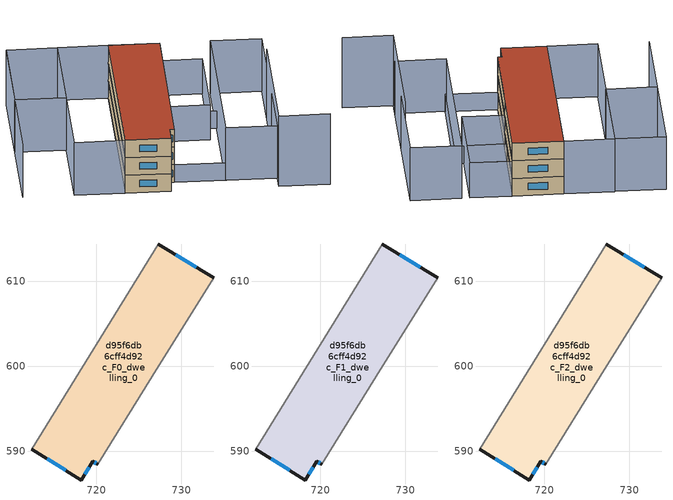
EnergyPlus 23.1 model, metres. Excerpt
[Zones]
d95f6db6cff4d92c_F0_dwelling_0
 floor ground (EU_floor_Construction): 733.78,610.35 720.17,588.44 719.57,588.81 718.19,586.61 712.42,590.22 727.29,614.35 z0
 wall outside (EU_wall_Construction): 712.42,590.22 718.19,586.61 719.57,588.81 720.17,588.44 / 733.78,610.35 727.29,614.35 z0:3
 wall adiabatic (EU_wall_Construction): 720.17,588.44 726.58,598.78 733.78,610.35 / 727.29,614.35 712.42,590.22 z0:3
 window (EU_Window_Construction): 719.75,588.69 719.98,588.55 / 718.62,587.3 719.14,588.13 / 714.22,589.1 716.4,587.74 / 731.76,611.6 729.31,613.1 z0.93:2.07
d95f6db6cff4d92c_F1_dwelling_0
 floor to d95f6db6cff4d92c_F0_dwelling_0 (EU_floor_Construction): 733.78,610.35 720.17,588.44 719.57,588.81 718.19,586.61 712.42,590.22 727.29,614.35 z3
 wall outside (EU_wall_Construction): 712.42,590.22 718.19,586.61 719.57,588.81 720.17,588.44 / 733.78,610.35 727.29,614.35 z3:6
 wall adiabatic (EU_wall_Construction): 720.17,588.44 726.58,598.78 733.78,610.35 / 727.29,614.35 712.42,590.22 z3:6
 window (EU_Window_Construction): 719.75,588.69 719.98,588.55 / 718.62,587.3 719.14,588.13 / 714.22,589.1 716.4,587.74 / 731.76,611.6 729.31,613.1 z3.93:5.07
d95f6db6cff4d92c_F2_dwelling_0
 floor to d95f6db6cff4d92c_F1_dwelling_0 (EU_floor_Construction): 733.78,610.35 720.17,588.44 719.57,588.81 718.19,586.61 712.42,590.22 727.29,614.35 z6
 wall outside (EU_wall_Construction): 712.42,590.22 718.19,586.61 719.57,588.81 720.17,588.44 / 733.78,610.35 727.29,614.35 z6:9
 wall adiabatic (EU_wall_Construction): 720.17,588.44 726.58,598.78 733.78,610.35 / 727.29,614.35 712.42,590.22 z6:9
 window (EU_Window_Construction): 719.75,588.69 719.98,588.55 / 718.62,587.3 719.14,588.13 / 714.22,589.1 716.4,587.74 / 731.76,611.6 729.31,613.1 z6.93:8.07
 roof outside (EU_roof_Construction): 720.17,588.44 733.78,610.35 727.29,614.35 712.42,590.22 718.19,586.61 719.57,588.81 z9
shading: 726.8,584.3 720.13,588.46 / 720.13,588.46 728.32,601.57 / 728.32,601.57 734.99,597.41 / 734.99,597.41 726.8,584.3 z0:3; 713.95,621.74 699.48,598.26 / 727.29,614.35 712.42,590.22 / 712.42,590.22 705.93,594.22 / 705.93,594.22 720.81,618.35 / 720.81,618.35 727.29,614.35 / 720.8,618.34 713,605.69 / 713,605.69 706.52,609.69 / 706.52,609.69 714.32,622.34 / 714.32,622.34 720.8,618.34 / 746.76,602.36 733.14,580.28 / 733.14,580.28 726.62,584.3 / 726.62,584.3 740.24,606.38 / 740.24,606.38 746.76,602.36 z0:9; 738.35,574.2 731.86,578.2 / 731.86,578.2 742.32,595.17 z0:12; 726.53,598.71 733.8,610.38 / 733.8,610.38 739.22,607.01 / 739.22,607.01 731.95,595.33 / 731.95,595.33 726.53,598.71 z0:6
[Building]
EU S2 Campaign: North Axis=0; Terrain=City; Solar Distribution=FullExterior
[Site:Location]
Montreal-Trudeau.Intl.AP: Latitude=45.4667; Longitude=-73.75; Time Zone=-5; Elevation=36
[SizingPeriod:WeatherFileDays]
AnnualSizingPeriod: Begin Month=1; Begin Day of Month=1; End Month=12; End Day of Month=31; Day of Week for Start Day=Monday; Use Weather File Daylight Saving Period=No; Use Weather File Rain and Snow Indicators=No
[MATERIAL]
EU_InternalMass_Material: Roughness=MediumRough; Thickness=0.1; Conductivity=1; Density=1800; Specific Heat=900; Thermal Absorptance=0.9; Solar Absorptance=0.7; Visible Absorptance=0.7
[MATERIAL:NOMASS] Roughness=MediumRough; Thermal Absorptance=0.9; Solar Absorptance=0.7; Visible Absorptance=0.7
Name | Thermal Resistance
EU_wall_NoMass; EU_floor_NoMass | 1.36485
EU_roof_NoMass | 2.55992
[WINDOWMATERIAL:SIMPLEGLAZINGSYSTEM]
EU_Window_SimpleGlazing: UFactor=3.92339; Solar Heat Gain Coefficient=0.8; Visible Transmittance=0.8
[CONSTRUCTION]
EU_wall_Construction: EU_wall_NoMass
EU_roof_Construction: EU_roof_NoMass
EU_floor_Construction: EU_floor_NoMass
EU_Window_Construction: EU_Window_SimpleGlazing
EU_InternalMass_Construction: EU_InternalMass_Material
[ZONE] Type=1; Multiplier=1; Ceiling Height=autocalculate; Floor Area=autocalculate; Part of Total Floor Area=Yes
Name | Volume
d95f6db6cff4d92c_F0_dwelling_0 | 638.777
d95f6db6cff4d92c_F1_dwelling_0; d95f6db6cff4d92c_F2_dwelling_0 | 638.776
[INTERNALMASS] Construction=EU_InternalMass_Construction; Surface Area=212.789
Name | Zone or ZoneList
d95f6db6cff4d92c_F0_dwelling_0_EU_InternalMass | d95f6db6cff4d92c_F0_dwelling_0
d95f6db6cff4d92c_F1_dwelling_0_EU_InternalMass | d95f6db6cff4d92c_F1_dwelling_0
d95f6db6cff4d92c_F2_dwelling_0_EU_InternalMass | d95f6db6cff4d92c_F2_dwelling_0
[OTHEREQUIPMENT] Fuel Type=Electricity; Design Level Calculation Method=Watts/Area; Power per Zone Floor Area=1; Fraction Latent=0; Fraction Radiant=0; Fraction Lost=0; Carbon Dioxide Generation Rate=0; EndUse Subcategory=EU_Step8_InternalGains
Name | Zone or ZoneList or Space or SpaceList | Schedule
EU_Step8_InternalGain_d95f6db6cff4d92c_F0_dwelling_0_f000 | d95f6db6cff4d92c_F0_dwelling_0 | EU_Step8_GainSchedule_d95f6db6cff4d92c_F0_dwelling_0_f000
EU_Step8_InternalGain_d95f6db6cff4d92c_F1_dwelling_0_f000 | d95f6db6cff4d92c_F1_dwelling_0 | EU_Step8_GainSchedule_d95f6db6cff4d92c_F1_dwelling_0_f000
EU_Step8_InternalGain_d95f6db6cff4d92c_F2_dwelling_0_f000 | d95f6db6cff4d92c_F2_dwelling_0 | EU_Step8_GainSchedule_d95f6db6cff4d92c_F2_dwelling_0_f000
[ZONEVENTILATION:DESIGNFLOWRATE] Schedule=EU_AlwaysOn; Design Flow Rate Calculation Method=AirChanges/Hour; Air Changes per Hour=0.860309; Ventilation Type=Natural; Fan Pressure Rise=0; Fan Total Efficiency=1; Constant Term Coefficient=1; Temperature Term Coefficient=0; Velocity Term Coefficient=0; Velocity Squared Term Coefficient=0; Minimum Indoor Temperature=-100; Maximum Indoor Temperature=100; Delta Temperature=-100; Minimum Outdoor Temperature=-100; Maximum Outdoor Temperature=100; Maximum Wind Speed=40
Name | Zone or ZoneList or Space or SpaceList
EU_ConstantAir_d95f6db6cff4d92c_F0_dwelling_0 | d95f6db6cff4d92c_F0_dwelling_0
EU_ConstantAir_d95f6db6cff4d92c_F1_dwelling_0 | d95f6db6cff4d92c_F1_dwelling_0
EU_ConstantAir_d95f6db6cff4d92c_F2_dwelling_0 | d95f6db6cff4d92c_F2_dwelling_0
[HVACTEMPLATE:THERMOSTAT] Constant Heating Setpoint=20; Constant Cooling Setpoint=50
EU_HeatOnly_d95f6db6cff4d92c_F0_dwelling_0; EU_HeatOnly_d95f6db6cff4d92c_F1_dwelling_0; EU_HeatOnly_d95f6db6cff4d92c_F2_dwelling_0
[HVACTEMPLATE:ZONE:IDEALLOADSAIRSYSTEM] System Availability Schedule=EU_AlwaysOn; Maximum Heating Supply Air Temperature=50; Minimum Cooling Supply Air Temperature=13; Maximum Heating Supply Air Humidity Ratio=0.0156; Minimum Cooling Supply Air Humidity Ratio=0.0077; Heating Limit=NoLimit; Cooling Limit=NoLimit; Heating Availability Schedule=EU_AlwaysOn; Cooling Availability Schedule=EU_CoolingOff; Dehumidification Control Type=ConstantSensibleHeatRatio; Cooling Sensible Heat Ratio=0.7; Dehumidification Setpoint=60; Humidification Control Type=None; Humidification Setpoint=30; Outdoor Air Method=None; Outdoor Air Flow Rate per Person=0.00944; Outdoor Air Flow Rate per Zone Floor Area=0; Outdoor Air Flow Rate per Zone=0; Demand Controlled Ventilation Type=None; Outdoor Air Economizer Type=NoEconomizer; Heat Recovery Type=None; Sensible Heat Recovery Effectiveness=0.7; Latent Heat Recovery Effectiveness=0.65
Name | Template Thermostat
d95f6db6cff4d92c_F0_dwelling_0 | EU_HeatOnly_d95f6db6cff4d92c_F0_dwelling_0
d95f6db6cff4d92c_F1_dwelling_0 | EU_HeatOnly_d95f6db6cff4d92c_F1_dwelling_0
d95f6db6cff4d92c_F2_dwelling_0 | EU_HeatOnly_d95f6db6cff4d92c_F2_dwelling_0
[SIZING:ZONE] Zone Cooling Design Supply Air Temperature Input Method=SupplyAirTemperature; Zone Cooling Design Supply Air Temperature=13; Zone Heating Design Supply Air Temperature Input Method=SupplyAirTemperature; Zone Heating Design Supply Air Temperature=50; Zone Cooling Design Supply Air Humidity Ratio=0.008; Zone Heating Design Supply Air Humidity Ratio=0.008; Cooling Design Air Flow Method=DesignDay; Cooling Design Air Flow Rate=0; Cooling Minimum Air Flow per Zone Floor Area=0.000762; Cooling Minimum Air Flow=0; Cooling Minimum Air Flow Fraction=0.2; Heating Design Air Flow Method=DesignDay; Heating Design Air Flow Rate=0; Heating Maximum Air Flow per Zone Floor Area=0.002032; Heating Maximum Air Flow=0.141576; Heating Maximum Air Flow Fraction=0.3; Account for Dedicated Outdoor Air System=No; Dedicated Outdoor Air System Control Strategy=NeutralSupplyAir; Dedicated Outdoor Air Low Setpoint Temperature for Design=autosize; Dedicated Outdoor Air High Setpoint Temperature for Design=autosize; Zone Load Sizing Method=Sensible Load Only No Latent Load; Zone Latent Cooling Design Supply Air Humidity Ratio Input Method=HumidityRatioDifference; Zone Cooling Design Supply Air Humidity Ratio Difference=0.005; Zone Latent Heating Design Supply Air Humidity Ratio Input Method=HumidityRatioDifference; Zone Humidification Design Supply Air Humidity Ratio Difference=0.005
d95f6db6cff4d92c_F0_dwelling_0; d95f6db6cff4d92c_F1_dwelling_0; d95f6db6cff4d92c_F2_dwelling_0
[SCHEDULE:CONSTANT]
Name | Hourly Value
EU_AlwaysOn | 1
EU_CoolingOff | 0
[SCHEDULE:FILE] Column Number=1; Rows to Skip at Top=0; Number of Hours of Data=8760; Column Separator=Comma; Interpolate to Timestep=No; Minutes per Item=60; Adjust Schedule for Daylight Savings=Yes
Name | File
EU_Step8_GainSchedule_d95f6db6cff4d92c_F0_dwelling_0_f000 | ../../schedules/d95f6db6cff4d92c/d95f6db6cff4d92c_F0_dwelling_0_f000_gain.csv
EU_Step8_GainSchedule_d95f6db6cff4d92c_F1_dwelling_0_f000 | ../../schedules/d95f6db6cff4d92c/d95f6db6cff4d92c_F1_dwelling_0_f000_gain.csv
EU_Step8_GainSchedule_d95f6db6cff4d92c_F2_dwelling_0_f000 | ../../schedules/d95f6db6cff4d92c/d95f6db6cff4d92c_F2_dwelling_0_f000_gain.csv
